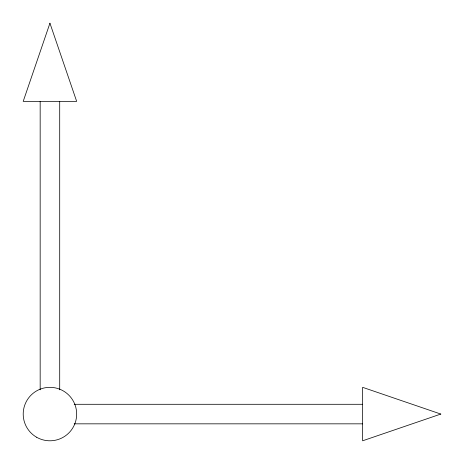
<?xml version="1.0" encoding="UTF-8"?>
<svg xmlns="http://www.w3.org/2000/svg" width="464" height="464" viewBox="0 0 464 464"><rect width="100%" height="100%" fill="white"/><g stroke="black" fill="none" stroke-linecap="round" stroke-linejoin="round"><path stroke-width="0.7" d="M74.199 404.295L362.628 404.295M74.199 423.835L362.628 423.835M59.705 101.372L59.705 389.801M40.165 101.372L40.165 389.801M49.938 23.2L23.2 101.372L76.67 101.372L49.938 23.2M440.8 414.062L362.628 440.8L362.628 387.33L440.8 414.062M36.569 437.216A26.738 26.738 0 0 0 76.67 414.062A26.738 26.738 0 0 0 36.569 390.914A26.738 26.738 0 0 0 36.569 437.216"/></g></svg>
